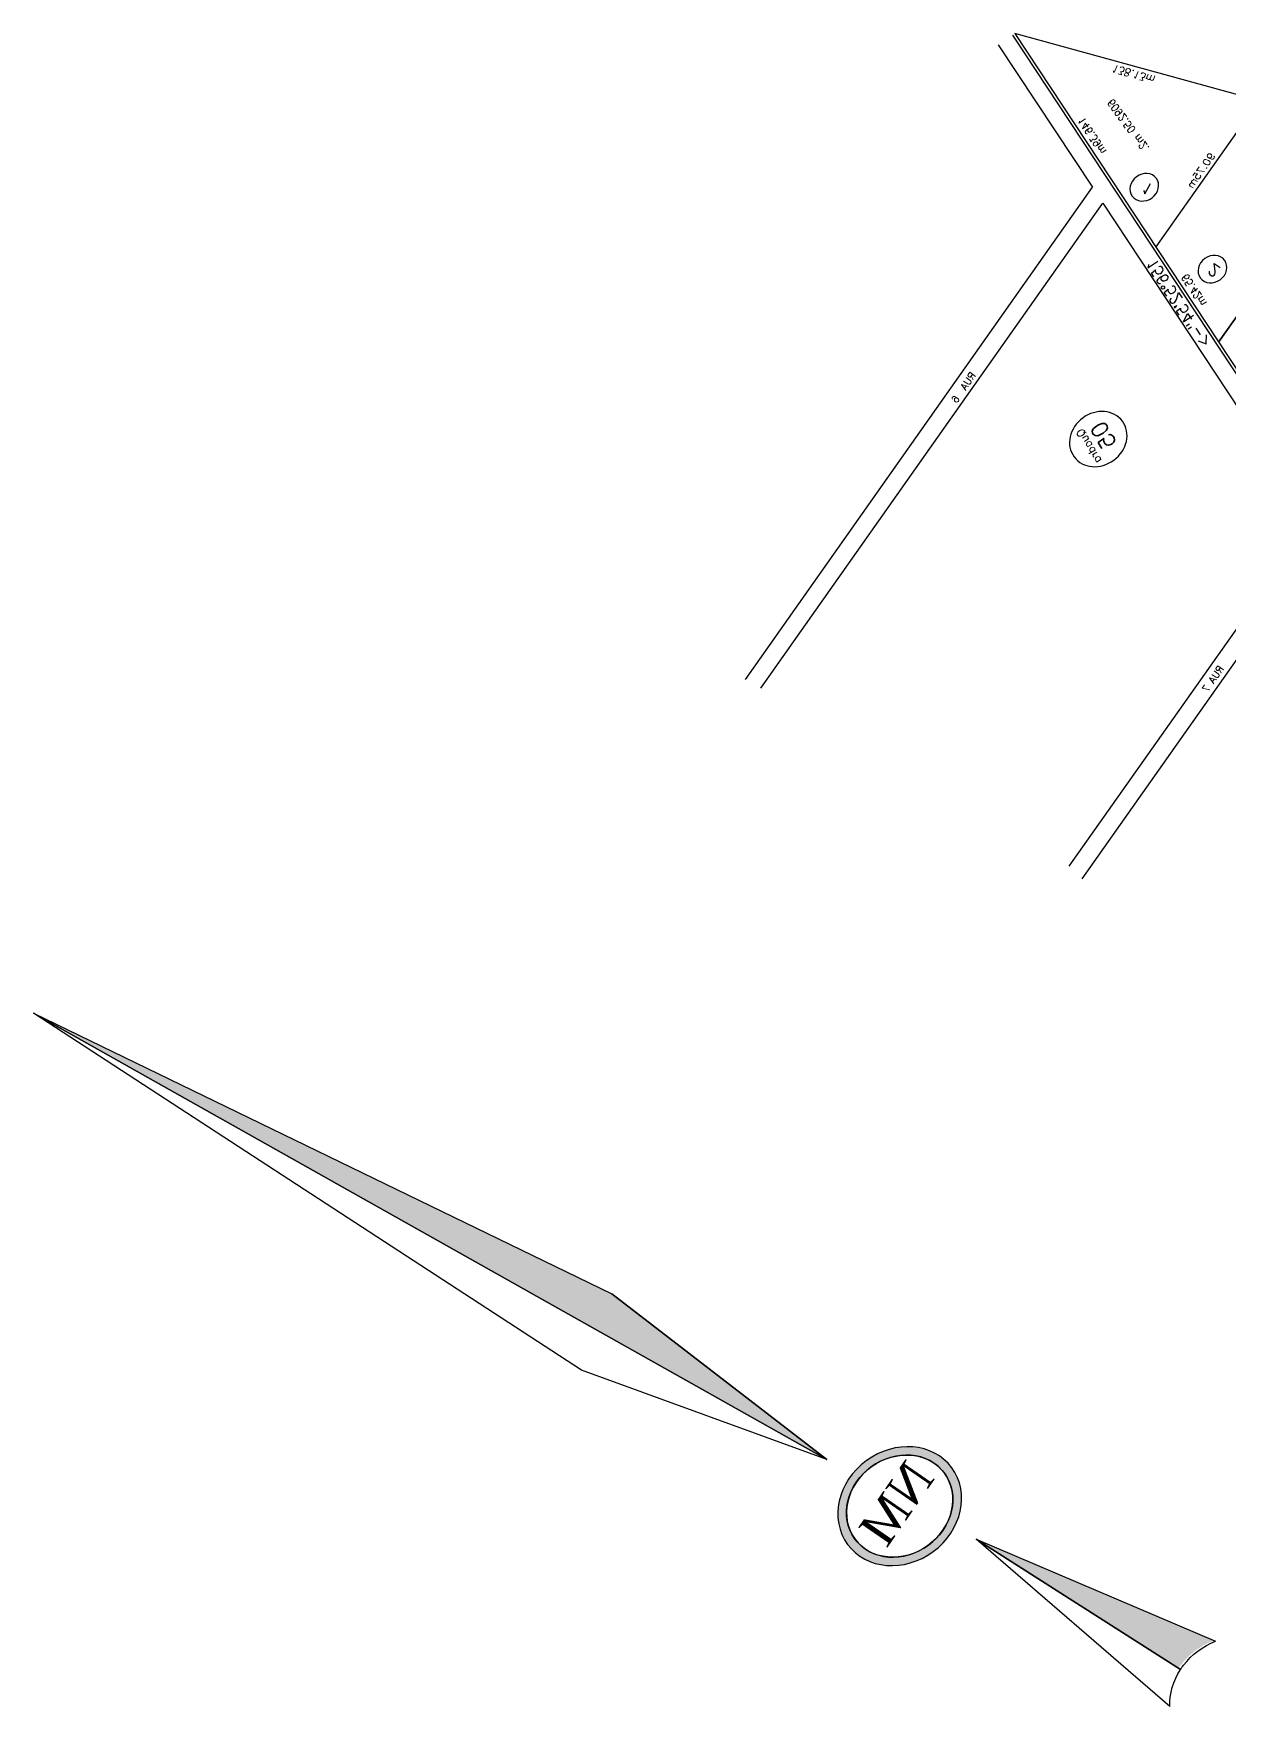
# Model space of a CAD drawing. Extents: x -23785941 to 8798891, y -8418521 to 21897894.
# Drawn here: x -3599508 to -3434771, y 5310009 to 5540460 of the extents above; entities that cross this region are included whole.
import ezdxf
from ezdxf.enums import TextEntityAlignment as Align

# ---------------------------------------------------------------- set-up
doc = ezdxf.new("R2010")
doc.units = 0
doc.header["$MEASUREMENT"] = 0
doc.header["$PDMODE"] = 34
doc.header["$PDSIZE"] = 1
doc.layers.get('0').update_dxf_attribs({"linetype": 'CONTINUOUS'})
for name, color, linetype in [('CALCADA', 3, 'CONTINUOUS'), ('REG60_100', 2, 'CONTINUOUS'), ('RUA', 1, 'CONTINUOUS'), ('TER_POLI', 5, 'CONTINUOUS')]:
    doc.layers.add(name, color=color, linetype=linetype)
doc.styles.add('10MM', font='romans.shx', dxfattribs={"height": 40})
doc.styles.add('1_5MM', font='romans.shx', dxfattribs={"height": 6})
doc.styles.add('1MM', font='romans.shx', dxfattribs={"height": 4})
doc.styles.add('2MM', font='romans.shx', dxfattribs={"height": 8})

# ---------------------------------------------------------------- blocks, each defined once
blk = doc.blocks.new('A$C3D774E76')
for points in [[(-27071.39, -1293), (-26745.35, -1442.34), (-26595.95, -1479.71)], [(-26509.61, -1515.24), (-26381.09, -1581.24, -0.159042), (-26380.91, -1561.19, -0.01981), (-26380, -1558.79)]]:
    blk.add_hatch(color=5).paths.add_polyline_path(points)
h = blk.add_hatch(color=4)
h.paths.add_polyline_path([(-26517.39, -1495.12, 1), (-26582.03, -1495.12, 1)])
h.paths.add_polyline_path([(-26577.47, -1495.12, -1), (-26521.95, -1495.12, -1)], flags=16)
for p, q in [((-26720.59, -1407.61), (-27071.39, -1293)), ((-27071.39, -1293), (-26745.35, -1442.34)), ((-26595.95, -1479.71), (-26720.59, -1407.61)), ((-26983.2, -1678.34), (-27092.05, -1963.87)), ((-26973.86, -1681.91), (-27081.16, -1963.37)), ((-26786.98, -1753.15), (-26863.33, -1953.42)), ((-26776.84, -1754.62), (-26852.44, -1952.93)), ((-27081.16, -1963.37), (-26863.33, -1953.42)), ((-27189.8, -1968.33), (-27092.05, -1963.87)), ((-27075.44, -2056.44), (-27043.11, -1971.64)), ((-27024.53, -2091.35), (-26977.76, -1968.66)), ((-26977.76, -1968.66), (-26988.45, -1996.69))]:
    blk.add_line(p, q)
at = {"color": 5}
for q in [(-27071.39, -1293), (-26745.35, -1442.34)]:
    blk.add_line((-26595.95, -1479.71), q, dxfattribs=at)
for points in [[(-27071.39, -1293), (-26595.95, -1479.71), (-26720.59, -1407.61)], [(-26745.35, -1442.34), (-26595.95, -1479.71), (-27071.39, -1293)]]:
    blk.add_lwpolyline(points, close=True)
for points in [[(-26523.87, -1505.27, 1), (-26575.55, -1484.97, 1)], [(-26379.87, -1562.01, -0.01981), (-26378.96, -1559.62), (-26508.56, -1516.07), (-26380.04, -1582.07, -0.159042)], [(-26365.44, -1544.35), (-26508.56, -1516.07), (-26378.96, -1559.62, -0.161867)], [(-26380.04, -1582.07, -0.159042), (-26379.87, -1562.01, -0.01981), (-26378.96, -1559.62), (-26508.56, -1516.07)], [(-26508.56, -1516.07), (-26378.96, -1559.62, -0.161867), (-26365.44, -1544.35)], [(-26508.56, -1516.07), (-26378.96, -1559.62, -0.161867), (-26365.44, -1544.35)]]:
    blk.add_lwpolyline(points, format="xyb", close=True)
for centre, radius in [((-26549.71, -1495.12), 32.32), ((-26549.71, -1495.12), 27.76), ((-27074.45, -1984.72), 7.5), ((-27013.53, -1987.86), 7.5)]:
    blk.add_circle(centre, radius)
blk.add_circle((-26974.02, -1891.53), 15, dxfattribs=at)
blk.add_point((-27189.35, -1978.32))
at = {"layer": 'CALCADA'}
blk.add_line((-27189.41, -1976.82), (-26883.7, -1962.86), dxfattribs=at)
at = {"layer": 'TER_POLI'}
for p, q in [((-27189.35, -1978.32), (-26883.63, -1964.36)), ((-26937.57, -2150.98), (-27189.35, -1978.32))]:
    blk.add_line(p, q, dxfattribs=at)
at = {"color": 1, "style": '2MM'}
blk.add_text('156%%d52\'54"->', height=6, rotation=2.61369, dxfattribs=at).set_placement((-27009.55, -1964.06), align=Align.MIDDLE)
at = {"attachment_point": 1}
for s, insert, char_height, width, rotation, style in [('\\fRomantic|b0|i0|c2|p2;NM', (-26569.73, -1512.19), 20, 178.26, 68.5592, '10MM'), ('1', (-27074.16, -1981.82), 6, 1.625, 338.54683, '1_5MM'), ('2', (-27014.14, -1984.43), 6, 11.198, 343.36883, '1_5MM')]:
    blk.add_mtext(s, dxfattribs=dict(at, insert=insert, char_height=char_height, width=width, rotation=rotation, style=style))
at = {"color": 1, "insert": (-26985.09, -1884.55), "char_height": 4, "attachment_point": 1, "rotation": 5.03393, "style": '1MM'}
blk.add_mtext('Quadra', dxfattribs=at)
at = {"color": 1, "insert": (-26982.22, -1891.33), "char_height": 8, "width": 20.682, "attachment_point": 1, "rotation": 5.03393, "style": '2MM'}
blk.add_mtext('05', dxfattribs=at)
at = {"layer": 'REG60_100', "style": '1MM'}
for s, rotation, p in [('65.42m', 2.61361, (-27010.26, -1974.15)), ('146.39m', 2.61361, (-27116.05, -1978.98)), ('90.75m', 69.13278, (-27063.01, -2012.61)), ('138.13m', 325.55778, (-27130.13, -2014.08))]:
    blk.add_text(s, height=4, rotation=rotation, dxfattribs=at).set_placement(p, align=Align.MIDDLE)
blk.add_text(' 6092.50 m2.', height=4, dxfattribs=at).set_placement((-27109.91, -1999.8), align=Align.BOTTOM_CENTER)
at = {"layer": 'RUA', "char_height": 4, "width": 808.839, "attachment_point": 1, "rotation": 68.46787, "style": '1_5MM'}
for s, insert in [('RUA  6', (-27048.74, -1860.2)), ('RUA 7', (-26829.18, -1872.92))]:
    blk.add_mtext(s, dxfattribs=dict(at, insert=insert))

msp = doc.modelspace()

# ---------------------------------------------------------------- block references
at = {"linetype": 'Continuous', "xscale": 240.4782668173248, "yscale": -275.6364145158877, "zscale": 240.4782668173248, "rotation": 306.4169145854838}
msp.add_blockref('A$C3D774E76', (-21555, -44868), dxfattribs=at)

doc.saveas('drawing.dxf')
